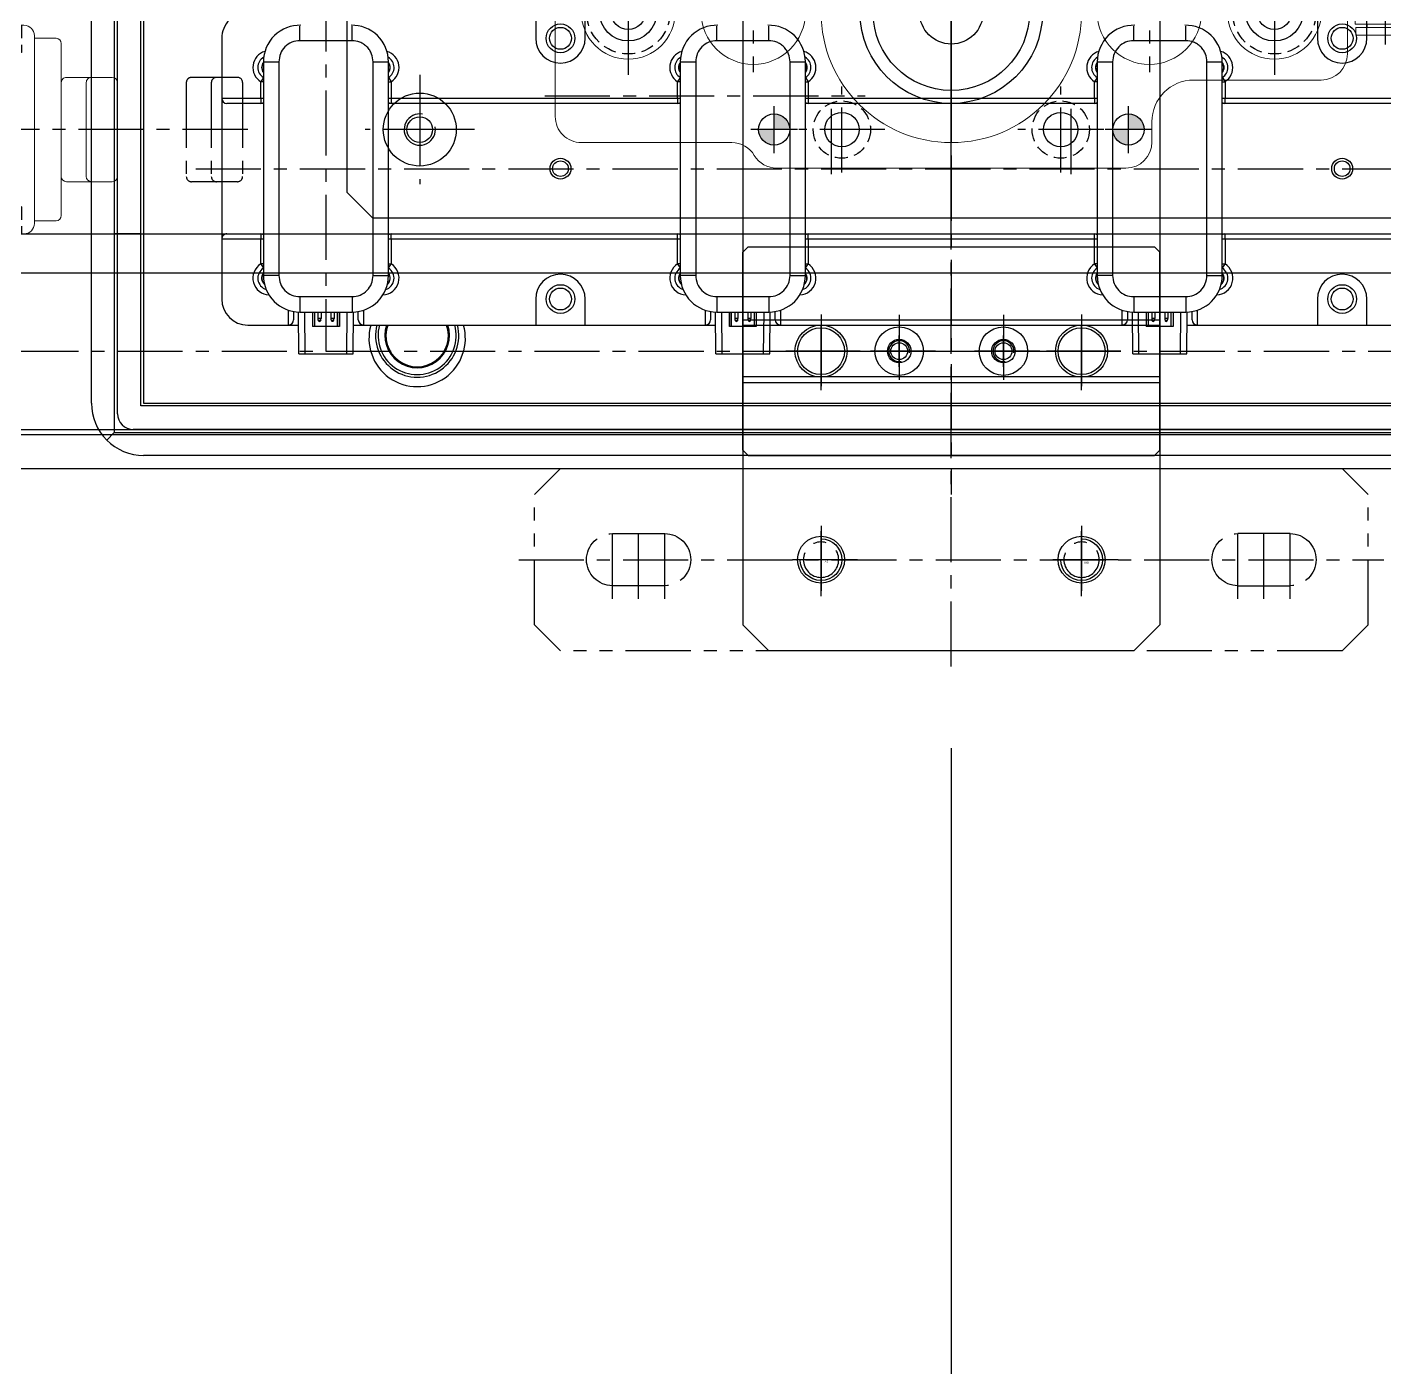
# Model space of a CAD drawing. Header units: inches. Extents: x 0 to 23821, y 0 to 11279.
# Drawn here: x 6859.8 to 7120.3, y 4157.8 to 4415 of the extents above; entities that cross this region are included whole.
import ezdxf
from ezdxf.enums import TextEntityAlignment as Align

# ---------------------------------------------------------------- set-up
doc = ezdxf.new("R2010")
doc.units = ezdxf.units.IN
doc.header["$LTSCALE"] = 10
doc.header["$MEASUREMENT"] = 0
for name, pattern in [('CENTER', [2, 1.25, -0.25, 0.25, -0.25]), ('HIDDEN', [0.375, 0.25, -0.125]), ('PHANTOM', [2.5, 1.25, -0.25, 0.25, -0.25, 0.25, -0.25])]:
    doc.linetypes.add(name, pattern=pattern)
doc.layers.get('Defpoints').update_dxf_attribs({"color": 8})
for name, color, linetype in [('11', 1, 'CENTER'), ('22', 2, 'HIDDEN'), ('44', 4, 'Continuous'), ('66', 6, 'PHANTOM'), ('B', 123, 'Continuous'), ('BOM-T', 4, 'Continuous'), ('G', 231, 'Continuous'), ('P', 142, 'Continuous'), ('T', 3, 'Continuous'), ('Y', 60, 'Continuous')]:
    doc.layers.add(name, color=color, linetype=linetype)
doc.layers.add('88', color=35, linetype='Continuous', lineweight=5)
doc.styles.add('H', font='romans.shx', dxfattribs={"bigfont": 'whgtxt.shx'})
doc.styles.add('SCI', font='')
doc.styles.get("Standard").update_dxf_attribs({"font": 'arial.ttf'})
doc.styles.get('SCI').set_extended_font_data('Gulim')
doc.dimstyles.new('SCH', dxfattribs={"dimtxt": 2.5, "dimasz": 2, "dimexe": 1.25, "dimexo": 0.625, "dimtad": 1, "dimdec": 8, "dimtxsty": 'SCI', "dimcen": 2.5, "dimclrd": 4, "dimclre": 4, "dimclrt": 7, "dimadec": 8, "dimazin": 2, "dimtfac": 1, "dimtdec": 8, "dimtmove": 0, "dimatfit": 3, "dimfxl": 1, "dimarcsym": 0})

# ---------------------------------------------------------------- blocks, each defined once
blk = doc.blocks.new('A$C36ac1f08')
for p, q in [((-6520, -142), (-280, -142)), ((-6520, -187), (-280, -187))]:
    blk.add_line(p, q)
at = {"layer": '11'}
blk.add_line((-6520, -164.5), (-280, -164.5), dxfattribs=at)
at = {"layer": 'B'}
for p, q in [((-6520, -149.5), (-280, -149.5)), ((-6520, -179.5), (-280, -179.5))]:
    blk.add_line(p, q, dxfattribs=at)
at = {"layer": 'G'}
blk.add_line((-6520, -180.5), (-280, -180.5), dxfattribs=at)
blk = doc.blocks.new('A$Ce158b9f5')
for p, q in [((15, 177.5), (325, 177.5)), ((332.07, 174.57), (330.63, 173.13)), ((330.63, 173.13), (9.37, 173.13)), ((330.63, 135), (330.63, 173.13)), ((14.5, 168), (325.5, 168)), ((325, 167.5), (15, 167.5)), ((325, 57.69), (325, 167.5)), ((325.5, 168), (325.5, 135)), ((335, 167.5), (335, 135)), ((124.81, 158), (124.74, 150)), ((135.19, 158), (124.81, 158)), ((126.01, 158), (125.94, 150)), ((133.99, 158), (134.06, 150)), ((135.19, 158), (135.26, 150)), ((204.81, 158), (204.74, 150)), ((215.19, 158), (204.81, 158)), ((206.01, 158), (205.94, 150)), ((213.99, 158), (214.06, 150)), ((215.19, 158), (215.26, 150)), ((284.81, 158), (284.74, 150)), ((295.19, 158), (284.81, 158)), ((286.01, 158), (285.94, 150)), ((293.99, 158), (294.06, 150)), ((295.19, 158), (295.26, 150)), ((90.25, 152.5), (57.2, 152.5)), ((90.25, 152.5), (90.25, 147.5)), ((99.75, 152.5), (90.25, 152.5)), ((99.75, 147.5), (99.75, 152.5)), ((122.8, 152.5), (99.75, 152.5)), ((124.77, 152.5), (122.8, 152.5)), ((122.8, 149.65), (122.8, 152.5)), ((123.8, 151.5), (123.8, 149.9)), ((127.42, 150), (127.42, 152.8)), ((127.42, 152.8), (132.58, 152.8)), ((127.45, 150), (127.45, 152.8)), ((127.85, 150), (127.85, 152.8)), ((128.45, 150), (128.45, 151.21)), ((128.45, 151.21), (129.05, 151.21)), ((128.56, 151.7), (128.51, 151.55)), ((128.99, 151.55), (128.51, 151.55)), ((128.94, 151.7), (128.56, 151.7)), ((128.71, 151.8), (128.79, 151.8)), ((128.99, 151.55), (128.94, 151.7)), ((129.05, 150), (129.05, 151.21)), ((130.95, 151.21), (131.55, 151.21)), ((130.95, 150), (130.95, 151.21)), ((131.01, 151.55), (131.06, 151.7)), ((131.49, 151.55), (131.01, 151.55)), ((131.44, 151.7), (131.06, 151.7)), ((131.21, 151.8), (131.29, 151.8)), ((131.44, 151.7), (131.49, 151.55)), ((131.55, 150), (131.55, 151.21)), ((132.15, 152.8), (132.15, 150)), ((132.55, 152.8), (132.55, 150)), ((132.58, 150), (132.58, 152.8)), ((137.2, 152.5), (135.23, 152.5)), ((136.2, 149.9), (136.2, 151.5)), ((202.8, 152.5), (137.2, 152.5)), ((137.2, 152.5), (137.2, 149.65)), ((204.77, 152.5), (202.8, 152.5)), ((202.8, 149.65), (202.8, 152.5)), ((203.8, 151.5), (203.8, 149.9)), ((207.42, 150), (207.42, 152.8)), ((207.42, 152.8), (212.58, 152.8)), ((207.45, 150), (207.45, 152.8)), ((207.85, 150), (207.85, 152.8)), ((208.45, 150), (208.45, 151.21)), ((208.45, 151.21), (209.05, 151.21)), ((208.56, 151.7), (208.51, 151.55)), ((208.99, 151.55), (208.51, 151.55)), ((208.94, 151.7), (208.56, 151.7)), ((208.71, 151.8), (208.79, 151.8)), ((208.99, 151.55), (208.94, 151.7)), ((209.05, 150), (209.05, 151.21)), ((210.95, 151.21), (211.55, 151.21)), ((210.95, 150), (210.95, 151.21)), ((211.01, 151.55), (211.06, 151.7)), ((211.49, 151.55), (211.01, 151.55)), ((211.44, 151.7), (211.06, 151.7)), ((211.21, 151.8), (211.29, 151.8)), ((211.44, 151.7), (211.49, 151.55)), ((211.55, 150), (211.55, 151.21)), ((212.15, 152.8), (212.15, 150)), ((212.55, 152.8), (212.55, 150)), ((212.58, 150), (212.58, 152.8)), ((217.2, 152.5), (215.23, 152.5)), ((216.2, 149.9), (216.2, 151.5)), ((240.25, 152.5), (217.2, 152.5)), ((217.2, 152.5), (217.2, 149.65)), ((240.25, 152.5), (240.25, 147.5)), ((249.75, 152.5), (240.25, 152.5)), ((249.75, 147.5), (249.75, 152.5)), ((282.8, 152.5), (249.75, 152.5)), ((284.77, 152.5), (282.8, 152.5)), ((282.8, 149.65), (282.8, 152.5)), ((283.8, 151.5), (283.8, 149.9)), ((287.42, 150), (287.42, 152.8)), ((287.42, 152.8), (292.58, 152.8)), ((287.45, 150), (287.45, 152.8)), ((287.85, 150), (287.85, 152.8)), ((288.45, 150), (288.45, 151.21)), ((288.45, 151.21), (289.05, 151.21)), ((288.56, 151.7), (288.51, 151.55)), ((288.99, 151.55), (288.51, 151.55)), ((288.94, 151.7), (288.56, 151.7)), ((288.71, 151.8), (288.79, 151.8)), ((288.99, 151.55), (288.94, 151.7)), ((289.05, 150), (289.05, 151.21)), ((290.95, 151.21), (291.55, 151.21)), ((290.95, 150), (290.95, 151.21)), ((291.01, 151.55), (291.06, 151.7)), ((291.49, 151.55), (291.01, 151.55)), ((291.44, 151.7), (291.06, 151.7)), ((291.21, 151.8), (291.29, 151.8)), ((291.44, 151.7), (291.49, 151.55)), ((291.55, 150), (291.55, 151.21)), ((292.15, 152.8), (292.15, 150)), ((292.55, 152.8), (292.55, 150)), ((292.58, 150), (292.58, 152.8)), ((297.2, 152.5), (295.23, 152.5)), ((296.2, 149.9), (296.2, 151.5)), ((305, 152.5), (297.2, 152.5)), ((297.2, 152.5), (297.2, 149.65)), ((135, 150), (125, 150)), ((125, 147.05), (125, 150)), ((135, 147.05), (135, 150)), ((215, 150), (205, 150)), ((205, 147.05), (205, 150)), ((215, 147.05), (215, 150)), ((295, 150), (285, 150)), ((285, 147.05), (285, 150)), ((295, 147.05), (295, 150)), ((135, 147.05), (125, 147.05)), ((215, 147.05), (205, 147.05)), ((295, 147.05), (285, 147.05)), ((310, 136), (310, 147.5)), ((117.99, 141.58), (117.48, 140.78)), ((117.48, 136), (117.48, 140.78)), ((118, 140.78), (117.48, 140.78)), ((118, 143), (118, 102)), ((120.95, 143), (118, 143)), ((120.95, 143), (120.95, 102)), ((139.05, 102), (139.05, 143)), ((139.05, 143), (142, 143)), ((142, 102), (142, 143)), ((142, 140.78), (142.52, 140.78)), ((142.52, 140.78), (142.01, 141.58)), ((142.52, 140.78), (142.52, 136)), ((197.99, 141.58), (197.48, 140.78)), ((197.48, 136), (197.48, 140.78)), ((198, 140.78), (197.48, 140.78)), ((198, 143), (198, 102)), ((200.95, 143), (198, 143)), ((200.95, 143), (200.95, 102)), ((219.05, 102), (219.05, 143)), ((219.05, 143), (222, 143)), ((222, 102), (222, 143)), ((222, 140.78), (222.52, 140.78)), ((222.52, 140.78), (222.01, 141.58)), ((222.52, 140.78), (222.52, 136)), ((277.99, 141.58), (277.48, 140.78)), ((277.48, 136), (277.48, 140.78)), ((278, 140.78), (277.48, 140.78)), ((278, 143), (278, 102)), ((280.95, 143), (278, 143)), ((280.95, 143), (280.95, 102)), ((299.05, 102), (299.05, 143)), ((299.05, 143), (302, 143)), ((302, 102), (302, 143)), ((302, 140.78), (302.52, 140.78)), ((302.52, 140.78), (302.01, 141.58)), ((302.52, 140.78), (302.52, 136)), ((62.52, 136), (117.48, 136)), ((117.48, 136), (117.48, 135)), ((117.48, 136), (118, 136)), ((142, 136), (142.52, 136)), ((142.52, 136), (197.48, 136)), ((142.52, 136), (142.52, 135)), ((197.48, 136), (197.48, 135)), ((197.48, 136), (198, 136)), ((222, 136), (222.52, 136)), ((222.52, 136), (277.48, 136)), ((222.52, 136), (222.52, 135)), ((277.48, 136), (277.48, 135)), ((277.48, 136), (278, 136)), ((302, 136), (302.52, 136)), ((302.52, 136), (310, 136)), ((302.52, 135), (302.52, 136)), ((310, 109), (310, 136)), ((117.48, 135), (62.52, 135)), ((118, 135), (117.48, 135)), ((142.52, 135), (142, 135)), ((197.48, 135), (142.52, 135)), ((198, 135), (197.48, 135)), ((222.52, 135), (222, 135)), ((277.48, 135), (222.52, 135)), ((278, 135), (277.48, 135)), ((302.52, 135), (302, 135)), ((309, 135), (302.52, 135)), ((325.5, 135), (330.63, 135)), ((325.5, 135), (325.5, 57.69)), ((335, 135), (330.63, 135)), ((330.63, 11.87), (330.63, 135)), ((335, 135), (335, 17.5)), ((62.52, 110), (117.48, 110)), ((117.48, 110), (117.48, 109)), ((117.48, 110), (118, 110)), ((142, 110), (142.52, 110)), ((142.52, 109), (142.52, 110)), ((142.52, 110), (197.48, 110)), ((197.48, 109), (197.48, 110)), ((197.48, 110), (198, 110)), ((222, 110), (222.52, 110)), ((222.52, 110), (277.48, 110)), ((222.52, 109), (222.52, 110)), ((277.48, 109), (277.48, 110)), ((277.48, 110), (278, 110)), ((302, 110), (302.52, 110)), ((302.52, 110), (309, 110)), ((302.52, 109), (302.52, 110)), ((117.48, 109), (62.52, 109)), ((117.48, 105.82), (117.48, 109)), ((118, 109), (117.48, 109)), ((142.52, 109), (142, 109)), ((142.52, 109), (142.52, 105.82)), ((197.48, 109), (142.52, 109)), ((197.48, 105.82), (197.48, 109)), ((198, 109), (197.48, 109)), ((222.52, 109), (222, 109)), ((277.48, 109), (222.52, 109)), ((222.52, 109), (222.52, 105.82)), ((277.48, 105.82), (277.48, 109)), ((278, 109), (277.48, 109)), ((302.52, 109), (302, 109)), ((310, 109), (302.52, 109)), ((302.52, 109), (302.52, 105.82)), ((310, 97.5), (310, 109)), ((117.99, 105.02), (117.48, 105.82)), ((118, 105.82), (117.48, 105.82)), ((142, 105.82), (142.52, 105.82)), ((142.01, 105.02), (142.52, 105.82)), ((197.99, 105.02), (197.48, 105.82)), ((198, 105.82), (197.48, 105.82)), ((222, 105.82), (222.52, 105.82)), ((222.01, 105.02), (222.52, 105.82)), ((277.99, 105.02), (277.48, 105.82)), ((278, 105.82), (277.48, 105.82)), ((302, 105.82), (302.52, 105.82)), ((302.01, 105.02), (302.52, 105.82)), ((120.95, 102), (118, 102)), ((142, 102), (139.05, 102)), ((200.95, 102), (198, 102)), ((222, 102), (219.05, 102)), ((280.95, 102), (278, 102)), ((302, 102), (299.05, 102)), ((90.25, 97.5), (90.25, 92.5)), ((99.75, 92.5), (99.75, 97.5)), ((125, 97.95), (135, 97.95)), ((125, 97.95), (125, 95.16)), ((135, 97.95), (135, 95.16)), ((205, 97.95), (215, 97.95)), ((205, 97.95), (205, 95.16)), ((215, 97.95), (215, 95.16)), ((240.25, 97.5), (240.25, 92.5)), ((249.75, 92.5), (249.75, 97.5)), ((285, 97.95), (295, 97.95)), ((285, 97.95), (285, 95.16)), ((295, 97.95), (295, 95.16))]:
    blk.add_line(p, q)
for centre, radius in [((95, 147.5), 2.75), ((95, 147.5), 2.1), ((245, 147.5), 2.75), ((245, 147.5), 2.1), ((95, 122.5), 2), ((95, 122.5), 1.5), ((245, 122.5), 2), ((245, 122.5), 1.5), ((95, 97.5), 2.75), ((95, 97.5), 2.1), ((245, 97.5), 2.75), ((245, 97.5), 2.1)]:
    blk.add_circle(centre, radius)
for centre, radius, start, end in [((325, 167.5), 10, 45, 90), ((325, 167.5), 10, 0, 45), ((272.5, 155.05), 9.25, 343.9977, 196.0023), ((272.5, 154.5), 8, 345.5225, 194.4775), ((272.5, 154.5), 7.5, 344.534, 195.466), ((272.5, 154.5), 6.2, 341.1809, 198.8191), ((272.5, 154.5), 6, 340.5288, 199.4712), ((122.8, 151.5), 1, 0, 90), ((129.45, 151.21), 1, 160, 180), ((128.71, 151.65), 0.15, 90, 160), ((128.79, 151.65), 0.15, 20, 90), ((128.05, 151.21), 1, 0, 20), ((131.95, 151.21), 1, 160, 180), ((131.21, 151.65), 0.15, 90, 160), ((131.29, 151.65), 0.15, 20, 90), ((130.55, 151.21), 1, 0, 20), ((137.2, 151.5), 1, 90, 180), ((202.8, 151.5), 1, 0, 90), ((209.45, 151.21), 1, 160, 180), ((208.71, 151.65), 0.15, 90, 160), ((208.79, 151.65), 0.15, 20, 90), ((208.05, 151.21), 1, 0, 20), ((211.95, 151.21), 1, 160, 180), ((211.21, 151.65), 0.15, 90, 160), ((211.29, 151.65), 0.15, 20, 90), ((210.55, 151.21), 1, 0, 20), ((217.2, 151.5), 1, 90, 180), ((282.8, 151.5), 1, 0, 90), ((289.45, 151.21), 1, 160, 180), ((288.71, 151.65), 0.15, 90, 160), ((288.79, 151.65), 0.15, 20, 90), ((288.05, 151.21), 1, 0, 20), ((291.95, 151.21), 1, 160, 180), ((291.21, 151.65), 0.15, 90, 160), ((291.29, 151.65), 0.15, 20, 90), ((290.55, 151.21), 1, 0, 20), ((297.2, 151.5), 1, 90, 180), ((305, 147.5), 5, 0, 90), ((125, 143), 7, 90, 180), ((135, 143), 7, 0, 90), ((205, 143), 7, 90, 180), ((215, 143), 7, 0, 90), ((285, 143), 7, 90, 180), ((295, 143), 7, 0, 90), ((95, 147.5), 4.75, 180, 0), ((119.2, 143.5), 3.22, 92.3296, 237.7055), ((140.8, 143.5), 3.22, 302.2945, 87.6704), ((199.2, 143.5), 3.22, 92.3296, 237.7055), ((220.8, 143.5), 3.22, 302.2945, 87.6704), ((245, 147.5), 4.75, 180, 0), ((279.2, 143.5), 3.22, 92.3296, 237.7055), ((300.8, 143.5), 3.22, 302.2945, 87.6704), ((119.2, 143.5), 2.27, 107.1614, 237.7055), ((119.2, 143.5), 1.55, 129.767, 219.3275), ((119.2, 143.5), 1.5, 132.4943, 216.8699), ((140.8, 143.5), 2.27, 302.2945, 72.8386), ((140.8, 143.5), 1.55, 320.6725, 50.233), ((140.8, 143.5), 1.5, 323.1301, 47.5057), ((199.2, 143.5), 2.27, 107.1614, 237.7055), ((199.2, 143.5), 1.55, 129.767, 219.3275), ((199.2, 143.5), 1.5, 132.4943, 216.8699), ((220.8, 143.5), 2.27, 302.2945, 72.8386), ((220.8, 143.5), 1.55, 320.6725, 50.233), ((220.8, 143.5), 1.5, 323.1301, 47.5057), ((279.2, 143.5), 2.27, 107.1614, 237.7055), ((279.2, 143.5), 1.55, 129.767, 219.3275), ((279.2, 143.5), 1.5, 132.4943, 216.8699), ((300.8, 143.5), 2.27, 302.2945, 72.8386), ((300.8, 143.5), 1.55, 320.6725, 50.233), ((300.8, 143.5), 1.5, 323.1301, 47.5057), ((309, 136), 1, 270, 0), ((117.48, 135.91), 0.914, 270.1215, 304.8657), ((142.52, 135.91), 0.914, 235.1343, 269.8785), ((197.48, 135.91), 0.914, 270.1215, 304.8657), ((222.52, 135.91), 0.914, 235.1343, 269.8785), ((277.48, 135.91), 0.914, 270.1215, 304.8657), ((302.52, 135.91), 0.914, 235.1343, 269.8785), ((117.48, 109.09), 0.914, 55.1343, 89.8785), ((142.52, 109.09), 0.914, 90.1215, 124.8657), ((197.48, 109.09), 0.914, 55.1343, 89.8785), ((222.52, 109.09), 0.914, 90.1215, 124.8657), ((277.48, 109.09), 0.914, 55.1343, 89.8785), ((302.52, 109.09), 0.914, 90.1215, 124.8657), ((309, 109), 1, 0, 90), ((119.2, 103.1), 3.22, 122.2945, 253.5613), ((119.2, 103.1), 2.27, 122.2945, 239.6863), ((140.8, 103.1), 3.22, 286.4387, 57.7055), ((140.8, 103.1), 2.27, 300.3137, 57.7055), ((199.2, 103.1), 3.22, 122.2945, 253.5613), ((199.2, 103.1), 2.27, 122.2945, 239.6863), ((220.8, 103.1), 3.22, 286.4387, 57.7055), ((220.8, 103.1), 2.27, 300.3137, 57.7055), ((279.2, 103.1), 3.22, 122.2945, 253.5613), ((279.2, 103.1), 2.27, 122.2945, 239.6863), ((300.8, 103.1), 3.22, 286.4387, 57.7055), ((300.8, 103.1), 2.27, 300.3137, 57.7055), ((95, 97.5), 4.75, 0, 180), ((119.2, 103.1), 1.55, 140.6725, 219.3275), ((119.2, 103.1), 1.5, 143.1301, 216.8699), ((125, 102), 7, 180, 271.5443), ((135, 102), 7, 268.4557, 0), ((140.8, 103.1), 1.55, 320.6725, 39.3275), ((140.8, 103.1), 1.5, 323.1301, 36.8699), ((199.2, 103.1), 1.55, 140.6725, 219.3275), ((199.2, 103.1), 1.5, 143.1301, 216.8699), ((205, 102), 7, 180, 271.5443), ((215, 102), 7, 268.4557, 0), ((220.8, 103.1), 1.55, 320.6725, 39.3275), ((220.8, 103.1), 1.5, 323.1301, 36.8699), ((245, 97.5), 4.75, 0, 180), ((279.2, 103.1), 1.55, 140.6725, 219.3275), ((279.2, 103.1), 1.5, 143.1301, 216.8699), ((285, 102), 7, 180, 271.5443), ((295, 102), 7, 268.4557, 0), ((300.8, 103.1), 1.55, 320.6725, 39.3275), ((300.8, 103.1), 1.5, 323.1301, 36.8699), ((305, 97.5), 5, 270, 0)]:
    blk.add_arc(centre, radius, start, end)
for points in [[(125, 147.05), (124.47, 146.99), (123.41, 146.87), (122.07, 145.93), (121.13, 144.59), (121.01, 143.53), (120.95, 143)], [(139.05, 143), (138.99, 143.53), (138.87, 144.59), (137.93, 145.93), (136.59, 146.87), (135.53, 146.99), (135, 147.05)], [(205, 147.05), (204.47, 146.99), (203.41, 146.87), (202.07, 145.93), (201.13, 144.59), (201.01, 143.53), (200.95, 143)], [(219.05, 143), (218.99, 143.53), (218.87, 144.59), (217.93, 145.93), (216.59, 146.87), (215.53, 146.99), (215, 147.05)], [(285, 147.05), (284.47, 146.99), (283.41, 146.87), (282.07, 145.93), (281.13, 144.59), (281.01, 143.53), (280.95, 143)], [(299.05, 143), (298.99, 143.53), (298.87, 144.59), (297.93, 145.93), (296.59, 146.87), (295.53, 146.99), (295, 147.05)], [(135, 97.95), (135.53, 98.01), (136.59, 98.13), (137.93, 99.07), (138.87, 100.41), (138.99, 101.47), (139.05, 102)], [(215, 97.95), (215.53, 98.01), (216.59, 98.13), (217.93, 99.07), (218.87, 100.41), (218.99, 101.47), (219.05, 102)], [(295, 97.95), (295.53, 98.01), (296.59, 98.13), (297.93, 99.07), (298.87, 100.41), (298.99, 101.47), (299.05, 102)]]:
    blk.add_open_spline(points, degree=3)
for points in [[(120.95, 102), (121, 101.49), (121.09, 100.71), (121.59, 99.76), (122.12, 99.12), (122.76, 98.59), (123.71, 98.09), (124.49, 98), (125, 97.95)], [(200.95, 102), (201, 101.49), (201.09, 100.71), (201.59, 99.76), (202.12, 99.12), (202.76, 98.59), (203.71, 98.09), (204.49, 98), (205, 97.95)], [(280.95, 102), (281, 101.49), (281.09, 100.71), (281.59, 99.76), (282.12, 99.12), (282.76, 98.59), (283.71, 98.09), (284.49, 98), (285, 97.95)]]:
    blk.add_open_spline(points, degree=3, knots=[0, 0, 0, 0, 0.239457, 0.368361, 0.5, 0.631639, 0.760543, 1, 1, 1, 1])
at = {"layer": '11'}
for p, q in [((170, 0), (170, 185)), ((130, 27.5), (130, 157.5)), ((210, 27.5), (210, 157.5)), ((290, 27.5), (290, 157.5)), ((315, 122.5), (25, 122.5))]:
    blk.add_line(p, q, dxfattribs=at)
at = {"layer": 'Y'}
for p, q in [((13, 172.5), (327, 172.5)), ((330, 169.5), (330, 15.5))]:
    blk.add_line(p, q, dxfattribs=at)
blk.add_arc((327, 169.5), 3, 0, 90, dxfattribs=at)
blk = doc.blocks.new('SMTAPM6', base_point=(1696.01, 1983.9))
at = {"color": 7, "linetype": 'Continuous'}
blk.add_circle((1696.01, 1983.9), 2.46, dxfattribs=at)
at = {"layer": '11'}
for p, q in [((1696.01, 1979.4), (1696.01, 1988.4)), ((1691.51, 1983.9), (1700.51, 1983.9))]:
    blk.add_line(p, q, dxfattribs=at)
at = {"layer": 'T', "linetype": 'Continuous'}
blk.add_arc((1696.01, 1983.9), 3, 260.0082, 189.9928, dxfattribs=at)
blk = doc.blocks.new('MDCBM5H', base_point=(3956.9, -5620.49, 0))
at = {"color": 7, "linetype": 'Continuous'}
blk.add_circle((3956.9, -5620.49, 0), 2.75, dxfattribs=at)
at = {"layer": '11'}
for p, q in [((3956.9, -5627.62, 0), (3956.9, -5613.37, 0)), ((3949.78, -5620.49, 0), (3964.03, -5620.49, 0))]:
    blk.add_line(p, q, dxfattribs=at)
at = {"layer": '22', "ltscale": 7.6}
blk.add_circle((3956.9, -5620.49, 0), 4.75, dxfattribs=at)
blk = doc.blocks.new('MDCBM6', base_point=(40751.01, 10879.93))
at = {"color": 7, "linetype": 'Continuous'}
for radius in [5.5, 3.3]:
    blk.add_circle((40751.01, 10879.93), radius, dxfattribs=at)
at = {"layer": '11'}
for p, q in [((40751.01, 10871.68), (40751.01, 10888.18)), ((40742.76, 10879.93), (40759.26, 10879.93))]:
    blk.add_line(p, q, dxfattribs=at)
blk = doc.blocks.new('A$C65A22A5B')
for p, q in [((-155, 34.5), (-150, 39.5)), ((-150, 39.5), (111, 39.5)), ((116, 34.5), (111, 39.5)), ((-155, 10.5), (-155, 34.5)), ((116, -0.5), (116, 34.5)), ((-155, 10.5), (-150, 5.5)), ((-150, 5.5), (-121, 5.5)), ((-116, -34.5), (-116, 0.5)), ((121, -5.5), (150, -5.5)), ((155, -10.5), (150, -5.5)), ((155, -34.5), (155, -10.5)), ((-116, -34.5), (-111, -39.5)), ((155, -34.5), (150, -39.5)), ((-111, -39.5), (150, -39.5))]:
    blk.add_line(p, q)
for centre, radius in [((-102, 22.5), 7), ((102, 22.5), 7), ((-142, 22.5), 4.5), ((0, 0), 15), ((0, 0), 6.1), ((-102, -22.5), 7), ((102, -22.5), 7), ((142, -22.5), 4.5)]:
    blk.add_circle(centre, radius)
for centre, start, end in [((-121, 0.5), 0, 90), ((121, -0.5), 180, 270)]:
    blk.add_arc(centre, 5, start, end)
at = {"layer": '11'}
for p, q in [((-102, 12), (-102, 33)), ((102, 12), (102, 33)), ((-142, 15.75), (-142, 29.25)), ((-148.75, 22.5), (-135.25, 22.5)), ((-112.5, 22.5), (-91.5, 22.5)), ((0, -22.5), (0, 22.5)), ((91.5, 22.5), (112.5, 22.5)), ((-62, -12), (-62, 12)), ((62, -12), (62, 12)), ((-74, 0), (-50, 0)), ((-22.5, 0), (22.5, 0)), ((50, 0), (74, 0)), ((102, -33), (102, -12)), ((142, -29.25), (142, -15.75)), ((91.5, -22.5), (112.5, -22.5)), ((135.25, -22.5), (148.75, -22.5))]:
    blk.add_line(p, q, dxfattribs=at)
at = {"layer": '11', "ltscale": 3.15}
for p, q in [((-102, -33), (-102, -12)), ((-112.5, -22.5), (-91.5, -22.5))]:
    blk.add_line(p, q, dxfattribs=at)
at = {"layer": '22'}
for centre in [(-62, 0), (62, 0)]:
    blk.add_circle(centre, 8, dxfattribs=at)
for name, p in [('MDCBM5H', (-142, 22.5)), ('SMTAPM6', (-102, 22.5)), ('SMTAPM6', (102, 22.5)), ('MDCBM6', (-62, 0)), ('MDCBM6', (62, 0)), ('MDCBM5H', (142, -22.5)), ('SMTAPM6', (-102, -22.5)), ('SMTAPM6', (102, -22.5))]:
    blk.add_blockref(name, p)
blk = doc.blocks.new('A$C1D3868C3')
for p, q in [((-33.5, 29.89), (33.5, 29.89)), ((-38.5, 20.99), (-38.5, 24.89)), ((42.1, 24.99), (71, 24.99)), ((76, 19.99), (76, -8.01)), ((-71, 12.99), (-46.5, 12.99)), ((-76, 7.99), (-76, -20.01)), ((46.5, -13.01), (71, -13.01)), ((38.5, -21.01), (38.5, -24.91)), ((-71, -25.01), (-42.1, -25.01)), ((33.5, -29.91), (-33.5, -29.91))]:
    blk.add_line(p, q)
for centre, radius in [((0, -0.01), 25), ((-62, -0.01), 9), ((-38, -0.01), 10), ((38, -0.01), 10), ((62, -0.01), 9)]:
    blk.add_circle(centre, radius)
for centre, radius, start, end in [((-33.5, 24.89), 5, 90, 180), ((33.5, 24.89), 5, 30.6638, 90), ((42.1, 29.99), 5, 210.6638, 270), ((71, 19.99), 5, 0, 90), ((-46.5, 20.99), 8, 270, 0), ((-71, 7.99), 5, 90, 180), ((71, -8.01), 5, 270, 0), ((46.5, -21.01), 8, 90, 180), ((-71, -20.01), 5, 180, 270), ((-42.1, -30.01), 5, 30.6638, 90), ((33.5, -24.91), 5, 270, 0), ((-33.5, -24.91), 5, 210.6638, 270)]:
    blk.add_arc(centre, radius, start, end)
at = {"layer": '11'}
for p, q in [((0, -37.51), (0, 37.49)), ((-23, 31.05), (-23, 16.07)), ((23, 31.05), (23, 16.07)), ((78, 15.99), (16.52, 15.99)), ((-62, 10.49), (-62, -10.51)), ((-38, 11.49), (-38, -11.51)), ((38, 11.49), (38, -11.51)), ((62, 10.49), (62, -10.51)), ((78, -0.01), (-78, -0.01)), ((-37.5, -0.01), (37.5, -0.01)), ((-78, -16.01), (-16.52, -16.01)), ((-23, -31.06), (-23, -16.08)), ((23, -31.06), (23, -16.08))]:
    blk.add_line(p, q, dxfattribs=at)
blk = doc.blocks.new('AS2211F-01-06KN_AS2201F-01-06S_F')
for p, q in [((-4, 32.1), (4, 32.1)), ((-4, 32.1), (-4, 27.6)), ((4, 27.6), (4, 32.1)), ((4, 27.6), (-4, 27.6)), ((-1.25, 27.6), (-1.25, 23)), ((1.25, 23), (1.25, 27.6)), ((5.5, 23), (-5.5, 23)), ((-5.5, 20), (-5.5, 23)), ((5.5, 23), (5.5, 20)), ((6, 18.995), (-6, 18.995)), ((-6, 18.995), (-6, 15.995)), ((-5, 20), (-5.5, 20)), ((-5, 18.995), (-5, 20)), ((5, 19.5), (-5, 19.5)), ((5, 20), (5, 18.995)), ((5.5, 20), (5, 20)), ((6, 15.995), (6, 18.995)), ((-20.4, 4.6001), (-20.4, 16)), ((-20.4, 16), (-18.9, 16)), ((-18.9, 16), (-18.9, 4.6001)), ((-18.3, 16.1), (-18.3, 4.5)), ((-8.8, 16.1), (-18.3, 16.1)), ((-8.8, 16.1), (-8.8, 4.5001)), ((-7.876, 14.5001), (-8.8, 16.1)), ((7.1, 15.995), (-7.1, 15.995)), ((-7.1, 15.995), (-7.1, 14.5)), ((7.1, 2.9998), (7.1, 15.995)), ((-18.9, 13.7981), (-18.3, 13.7981)), ((-7.876, 14.5001), (-7.876, 6.1001)), ((-7.1, 14.5), (-7.876, 14.5)), ((-18.9, 6.802), (-18.3, 6.802)), ((-7.876, 6.1001), (-8.8, 4.5001)), ((-7.876, 6.1001), (-6.75, 6.1001)), ((-6.75, 6.1001), (-6.75, 2.9998)), ((-20.4, 4.6001), (-18.9, 4.6001)), ((-8.8, 4.5), (-18.3, 4.5)), ((7.1, 2.9998), (-6.75, 2.9998)), ((-4.864, -4.0002), (-5.082, 2.9998)), ((5.083, 2.9997), (4.864, -4.0003)), ((4.864, -4.0002), (-4.864, -4.0002))]:
    blk.add_line(p, q)
blk.add_arc((-11.882, 10.0926), 6.5036, 322.129, 42.6633)
blk.add_point((0, 0))
at = {"layer": '11'}
for p, q in [((0, 34.634), (0, -5.4941)), ((-22.193, 10.3), (9.168, 10.3))]:
    blk.add_line(p, q, dxfattribs=at)
at = {"layer": 'T'}
for p, q in [((-4.283, -4.0002), (-4.501, 2.9998)), ((4.502, 2.9997), (4.283, -4.0003))]:
    blk.add_line(p, q, dxfattribs=at)
blk = doc.blocks.new('A$C6C85299C')
at = {"xscale": -1, "rotation": 270}
blk.add_blockref('AS2211F-01-06KN_AS2201F-01-06S_F', (-3, 0), dxfattribs=at)
blk.add_blockref('AS2211F-01-06KN_AS2201F-01-06S_F', (-3, 0), dxfattribs=at)
at = {"color": 4, "style": 'H'}
blk.add_text('AS2201F-01-06KN', height=0.5, rotation=90, dxfattribs=at).set_placement((2.67, -13.54), align=Align.CENTER)
blk = doc.blocks.new('MDCSM4', base_point=(159210.18, -20101.08))
at = {"color": 7, "linetype": 'Continuous'}
for radius in [4.65, 2.25]:
    blk.add_circle((159210.18, -20101.08), radius, dxfattribs=at)
at = {"layer": '11'}
for p, q in [((159210.18, -20108.05), (159210.18, -20094.1)), ((159203.21, -20101.08), (159217.16, -20101.08))]:
    blk.add_line(p, q, dxfattribs=at)
blk = doc.blocks.new('A$C02CF22F7')
for p, q in [((-40, -6), (-40, 6)), ((40, 6), (-40, 6)), ((40, -6), (40, 6)), ((40, -6), (-40, -6))]:
    blk.add_line(p, q)
for centre in [(-25, 0), (25, 0)]:
    blk.add_circle(centre, 5)
at = {"layer": '11'}
for p, q in [((-25, -7), (-25, 7)), ((25, -7), (25, 7)), ((32, 0), (-32, 0)), ((-32, 0), (-18, 0)), ((-14, 0), (-6, 0)), ((14, 0), (6, 0))]:
    blk.add_line(p, q, dxfattribs=at)
for p in [(-10, 0), (10, 0)]:
    blk.add_blockref('MDCSM4', p)
blk = doc.blocks.new('A$C5A220EFD')
for p, q in [((0, 19), (1, 20)), ((0, 19), (0, -19)), ((79, 20), (1, 20)), ((79, 20), (80, 19)), ((80, 19), (80, -19)), ((0, 4.9), (80, 4.9)), ((0, -4.9), (80, -4.9)), ((1, -20), (0, -19)), ((79, -20), (1, -20)), ((80, -19), (79, -20))]:
    blk.add_line(p, q)
for centre in [(15, 0), (65, 0)]:
    blk.add_circle(centre, 4.5)
at = {"layer": '11', "ltscale": 2.025}
for p, q in [((15, -6.75), (15, 6.75)), ((65, -6.75), (65, 6.75)), ((8.25, 0), (21.75, 0)), ((58.25, 0), (71.75, 0))]:
    blk.add_line(p, q, dxfattribs=at)
at = {"layer": '22'}
for p, q in [((80, 6), (0, 6)), ((80, -6), (0, -6))]:
    blk.add_line(p, q, dxfattribs=at)
blk = doc.blocks.new('A$Caa386a76')
for p, q in [((-40.5, 0), (15.5, 0)), ((-46.65, -2.5), (-42.5, -2.5)), ((-42.5, -38), (-42.5, -2)), ((17.5, -38), (17.5, -2)), ((-47.65, -36.5), (-47.65, -3.5)), ((17.5, -4.5), (17.5, -11.5)), ((17.5, -4.5), (18.05, -4.5)), ((18.05, -4), (18.05, -12)), ((18.05, -4), (19.05, -4)), ((19.05, -3.5), (19.13, -3.2)), ((19.05, -3.5), (19.05, -12.5)), ((19.07, -3.68), (19.05, -4.1)), ((19.05, -4.1), (19.07, -4.52)), ((19.13, -3.27), (19.07, -3.68)), ((19.07, -4.52), (19.13, -4.94)), ((19.13, -3.2), (25.27, -3.2)), ((19.13, -3.2), (19.13, -3.27)), ((25.27, -3.27), (19.13, -3.27)), ((25.27, -4.94), (19.13, -4.94)), ((19.13, -4.94), (19.13, -6.33)), ((25.27, -3.27), (25.27, -3.2)), ((25.27, -3.2), (25.35, -3.5)), ((25.3, -3.45), (25.27, -3.27)), ((25.27, -4.94), (25.3, -4.76)), ((25.27, -6.33), (25.27, -4.94)), ((25.3, -4.76), (25.3, -3.45)), ((25.35, -3.5), (28.15, -3.5)), ((25.35, -3.5), (25.35, -12.5)), ((28.15, -3.5), (28.35, -3.7)), ((28.15, -3.5), (28.15, -12.5)), ((28.35, -3.6), (34.26, -3.6)), ((28.35, -3.6), (28.35, -11.66)), ((34.26, -3.6), (34.55, -4.1)), ((34.26, -3.6), (34.26, -11.93)), ((34.55, -4.1), (34.55, -11.9)), ((34.55, -5.05), (35.65, -5.05)), ((35.65, -3.3), (35.65, -12.7)), ((35.65, -3.3), (41, -3.3)), ((41, -3.3), (41, -12.7)), ((14.5, -5.99), (14.99, -5.5)), ((14.5, -5.99), (14.5, -10.01)), ((14.99, -5.5), (16.56, -5.5)), ((16.56, -5.5), (17.05, -5.99)), ((17.05, -5.8), (17.05, -10.2)), ((17.05, -5.8), (17.5, -5.8)), ((19.07, -7.16), (19.05, -8)), ((19.13, -6.33), (19.07, -7.16)), ((25.27, -6.33), (19.13, -6.33)), ((25.3, -6.69), (25.27, -6.33)), ((25.3, -9.31), (25.3, -6.69)), ((-57.45, -10), (-48.65, -10)), ((14.99, -10.5), (14.5, -10.01)), ((17.05, -10.01), (16.56, -10.5)), ((17.5, -10.2), (17.05, -10.2)), ((19.05, -8), (19.07, -8.84)), ((19.07, -8.84), (19.13, -9.67)), ((25.27, -9.67), (19.13, -9.67)), ((19.13, -9.67), (19.13, -11.06)), ((25.27, -9.67), (25.3, -9.31)), ((25.27, -11.06), (25.27, -9.67)), ((-58.45, -29), (-58.45, -11)), ((-52.45, -29), (-52.45, -11)), ((-47.65, -29), (-47.65, -11)), ((16.56, -10.5), (14.99, -10.5)), ((18.05, -11.5), (17.5, -11.5)), ((19.05, -12), (18.05, -12)), ((19.07, -11.48), (19.05, -11.9)), ((19.05, -11.9), (19.07, -12.31)), ((19.13, -12.8), (19.05, -12.5)), ((19.13, -11.06), (19.07, -11.48)), ((19.07, -12.31), (19.13, -12.73)), ((25.27, -11.06), (19.13, -11.06)), ((19.13, -12.73), (19.13, -12.8)), ((25.27, -12.73), (19.13, -12.73)), ((25.27, -12.8), (19.13, -12.8)), ((25.3, -11.24), (25.27, -11.06)), ((25.35, -12.5), (25.27, -12.8)), ((25.27, -12.73), (25.3, -12.55)), ((25.27, -12.8), (25.27, -12.73)), ((25.3, -12.55), (25.3, -11.24)), ((28.15, -12.5), (25.35, -12.5)), ((28.3, -12.6), (27.05, -12.6)), ((27.05, -14.78), (27.05, -12.6)), ((28.3, -12.35), (28.15, -12.5)), ((28.35, -11.54), (28.3, -11.64)), ((28.3, -11.64), (28.3, -12.6)), ((33.84, -11.8), (28.3, -11.8)), ((34.5, -12), (28.3, -12)), ((28.65, -11.45), (28.35, -11.66)), ((28.99, -11.23), (28.65, -11.45)), ((29.36, -11.02), (28.99, -11.23)), ((29.65, -10.87), (29.36, -11.02)), ((29.95, -10.74), (29.65, -10.87)), ((30.27, -10.63), (29.95, -10.74)), ((30.63, -10.56), (30.27, -10.63)), ((31, -10.53), (30.63, -10.56)), ((31.37, -10.56), (31, -10.53)), ((31.73, -10.63), (31.37, -10.56)), ((32.02, -10.73), (31.73, -10.63)), ((32.3, -10.84), (32.02, -10.73)), ((32.56, -10.97), (32.3, -10.84)), ((32.92, -11.17), (32.56, -10.97)), ((33.25, -11.38), (32.92, -11.17)), ((33.55, -11.59), (33.25, -11.38)), ((33.84, -11.8), (33.55, -11.59)), ((34.26, -11.93), (33.84, -11.8)), ((34.4, -11.87), (34.26, -11.93)), ((34.5, -11.84), (34.4, -11.87)), ((34.5, -12.6), (34.5, -11.84)), ((34.55, -11.9), (34.5, -11.99)), ((34.95, -12.6), (34.5, -12.6)), ((35.65, -10.95), (34.55, -10.95)), ((34.95, -12.6), (34.95, -14.78)), ((41, -12.7), (35.65, -12.7)), ((25.8, -15.5), (27.05, -14.78)), ((36.2, -15.5), (25.8, -15.5)), ((25.8, -24.2), (25.8, -15.5)), ((34.95, -14.78), (27.05, -14.78)), ((34.95, -14.78), (36.2, -15.5)), ((36.2, -15.5), (36.2, -24.2)), ((36.2, -24.2), (25.8, -24.2)), ((35.85, -25.1), (26.15, -25.1)), ((26.15, -26.6), (26.15, -25.1)), ((27.6, -25.1), (27.6, -24.2)), ((34.4, -24.2), (34.4, -25.1)), ((35.85, -25.1), (35.85, -26.6)), ((35.85, -26.6), (26.15, -26.6)), ((-57.45, -30), (-48.65, -30)), ((-46.65, -37.5), (-42.5, -37.5)), ((-40.5, -40), (15.5, -40))]:
    blk.add_line(p, q)
for centre, radius, start, end in [((-40.5, -2), 2, 90, 180), ((15.5, -2), 2, 0, 90), ((-46.65, -3.5), 1, 90, 180), ((-57.45, -11), 1, 90, 180), ((-53.45, -11), 1, 0, 90), ((-48.65, -11), 1, 0, 90), ((-57.45, -29), 1, 180, 270), ((-53.45, -29), 1, 270, 0), ((-48.65, -29), 1, 270, 0), ((-46.65, -36.5), 1, 180, 270), ((-40.5, -38), 2, 180, 270), ((15.5, -38), 2, 270, 0)]:
    blk.add_arc(centre, radius, start, end)
at = {"layer": '11'}
for p, q in [((-35, -41), (-35, 1)), ((0, -41), (0, 1)), ((31, -27.53), (31, -7.07)), ((42.33, -8), (13.17, -8)), ((-83.45, -20), (18.5, -20))]:
    blk.add_line(p, q, dxfattribs=at)
at = {"layer": '22'}
for p, q in [((-40, -5.2), (-40, 0)), ((-30, -5.2), (-30, 0)), ((-5, -5.2), (-5, 0)), ((5, -5.2), (5, 0)), ((-40, -5.2), (-30, -5.2)), ((-39, -34.8), (-39, -5.2)), ((-31, -34.8), (-31, -5.2)), ((-5, -5.2), (5, -5.2)), ((-4, -34.8), (-4, -5.2)), ((4, -34.8), (4, -5.2)), ((34, -13.3), (28, -13.3)), ((28, -26.6), (28, -13.3)), ((34, -13.3), (34, -26.6)), ((-40, -34.8), (-30, -34.8)), ((-40, -40), (-40, -34.8)), ((-30, -40), (-30, -34.8)), ((-5, -34.8), (5, -34.8)), ((-5, -40), (-5, -34.8)), ((5, -40), (5, -34.8))]:
    blk.add_line(p, q, dxfattribs=at)
at = {"layer": '66'}
for p, q in [((-81.45, -10), (-72.65, -10)), ((-82.45, -29), (-82.45, -11)), ((-76.45, -29), (-76.45, -11)), ((-71.65, -29), (-71.65, -11)), ((-81.45, -30), (-72.65, -30))]:
    blk.add_line(p, q, dxfattribs=at)
for centre, start, end in [((-81.45, -11), 90, 180), ((-77.45, -11), 0, 90), ((-72.65, -11), 0, 90), ((-81.45, -29), 180, 270), ((-77.45, -29), 270, 0), ((-72.65, -29), 270, 0)]:
    blk.add_arc(centre, 1, start, end, dxfattribs=at)
at = {"layer": 'T'}
for p, q in [((14.5, -5.99), (17.05, -5.99)), ((14.99, -5.5), (14.99, -10.5)), ((16.56, -5.5), (16.56, -10.5)), ((14.5, -10.01), (17.05, -10.01))]:
    blk.add_line(p, q, dxfattribs=at)
at = {"layer": 'BOM-T', "color": 4}
for s, p in [('STOPPER CYLINDER', (-27.86, -29.99)), ('ASMNG-80-EW-08', (-27.86, -32.14)), ('SECHANG', (-27.86, -34.25))]:
    blk.add_text(s, height=1.536, dxfattribs=at).set_placement(p)
blk = doc.blocks.new('A$Cde07e962')
h = blk.add_hatch(color=256)
h.paths.add_polyline_path([(34, 19.5), (34, 22.5), (31, 22.5, 0.414214)])
h.paths.add_polyline_path([(37, 22.5, 0.414214), (34, 25.5), (34, 22.5)])
h.paths.add_polyline_path([(34, -25.5), (34, -22.5), (31, -22.5, 0.414214)])
h.paths.add_polyline_path([(37, -22.5, 0.414214), (34, -19.5), (34, -22.5)])
h.paths.add_polyline_path([(-31, 22.5, 0.414214), (-34, 25.5), (-34, 22.5)])
h.paths.add_polyline_path([(-34, 19.5), (-34, 22.5), (-37, 22.5, 0.414214)])
h.paths.add_polyline_path([(-31, -22.5, 0.414214), (-34, -19.5), (-34, -22.5)])
h.paths.add_polyline_path([(-34, -25.5), (-34, -22.5), (-37, -22.5, 0.414214)])
for p, q in [((-40, 117.5), (-35, 122.5)), ((-35, 122.5), (35, 122.5)), ((35, 122.5), (40, 117.5)), ((-40, -117.5), (-40, 117.5)), ((40, -117.5), (40, 117.5)), ((40, 71), (-40, 71)), ((40, 59), (-40, 59)), ((40, -59), (-40, -59)), ((40, -71), (-40, -71)), ((-35, -122.5), (-40, -117.5)), ((40, -117.5), (35, -122.5)), ((-35, -122.5), (35, -122.5))]:
    blk.add_line(p, q)
for centre, radius in [((-25, 105), 4.5), ((25, 105), 4.5), ((-25, 65), 5), ((25, 65), 5), ((-10, 65), 1.62), ((10, 65), 1.62), ((-34, 22.5), 3), ((-21, 22.5), 3.3), ((21, 22.5), 3.3), ((34, 22.5), 3), ((0, 0), 17.5), ((-34, -22.5), 3), ((-21, -22.5), 3.3), ((21, -22.5), 3.3), ((34, -22.5), 3), ((-25, -65), 5), ((25, -65), 5), ((-10, -65), 1.62), ((10, -65), 1.62), ((-25, -105), 4.5), ((25, -105), 4.5)]:
    blk.add_circle(centre, radius)
at = {"layer": '11'}
for p, q in [((0, 125.5), (0, -125.5)), ((-25, 112), (-25, 98)), ((25, 112), (25, 98)), ((-32, 105), (-18, 105)), ((18, 105), (32, 105)), ((-25, 72.5), (-25, 57.5)), ((25, 72.5), (25, 57.5)), ((-10, 68), (-10, 62)), ((10, 68), (10, 62)), ((-32.5, 65), (-17.5, 65)), ((-13, 65), (-7, 65)), ((7, 65), (13, 65)), ((17.5, 65), (32.5, 65)), ((-21, 30.75), (-21, 14.25)), ((21, 30.75), (21, 14.25)), ((-34, 27), (-34, 18)), ((34, 27), (34, 18)), ((-38.5, 22.5), (-29.5, 22.5)), ((-29.25, 22.5), (-12.75, 22.5)), ((12.75, 22.5), (29.25, 22.5)), ((29.5, 22.5), (38.5, 22.5)), ((-43, 0), (43, 0)), ((-21, -14.25), (-21, -30.75)), ((21, -14.25), (21, -30.75)), ((-34, -18), (-34, -27)), ((34, -18), (34, -27)), ((-38.5, -22.5), (-29.5, -22.5)), ((-29.25, -22.5), (-12.75, -22.5)), ((12.75, -22.5), (29.25, -22.5)), ((29.5, -22.5), (38.5, -22.5)), ((-25, -57.5), (-25, -72.5)), ((25, -57.5), (25, -72.5)), ((-10, -62), (-10, -68)), ((10, -62), (10, -68)), ((-32.5, -65), (-17.5, -65)), ((-13, -65), (-7, -65)), ((7, -65), (13, -65)), ((17.5, -65), (32.5, -65)), ((-25, -98), (-25, -112)), ((25, -98), (25, -112)), ((-32, -105), (-18, -105)), ((18, -105), (32, -105))]:
    blk.add_line(p, q, dxfattribs=at)
at = {"layer": '22'}
for centre in [(-21, 22.5), (21, 22.5), (-21, -22.5), (21, -22.5)]:
    blk.add_circle(centre, 5.5, dxfattribs=at)
at = {"layer": 'T'}
for centre in [(-10, 65), (10, 65), (-10, -65), (10, -65)]:
    blk.add_arc(centre, 2, 170.0082, 99.9928, dxfattribs=at)
blk = doc.blocks.new('A$Cbe38fbe8')
for name, p in [('A$Cde07e962', (0, 0)), ('A$C02CF22F7', (0, 65)), ('A$C65A22A5B', (0, 0))]:
    blk.add_blockref(name, p)
at = {"ltscale": 0.5}
blk.add_blockref('A$C5A220EFD', (-40, 65), dxfattribs=at)
at = {"layer": '88'}
blk.add_blockref('A$Caa386a76', (218.45, 42.5), dxfattribs=at)
at = {"layer": '88', "rotation": 180}
for name, p in [('A$C1D3868C3', (0, -0.01)), ('A$C6C85299C', (-76, -16))]:
    blk.add_blockref(name, p, dxfattribs=at)
blk = doc.blocks.new('A$C8f6e701c')
for p, q in [((-80, 12.5), (-75, 17.5)), ((75, 17.5), (-75, 17.5)), ((75, 17.5), (80, 12.5)), ((-80, 12.5), (-80, -12.5)), ((80, 12.5), (80, -12.5)), ((-55, 5), (-65, 5)), ((55, 5), (65, 5)), ((-65, -5), (-55, -5)), ((65, -5), (55, -5)), ((-80, -12.5), (-75, -17.5)), ((80, -12.5), (75, -17.5)), ((-75, -17.5), (75, -17.5))]:
    blk.add_line(p, q)
for centre in [(-25, 0), (25, 0)]:
    blk.add_circle(centre, 3.4)
for centre, start, end in [((-65, 0), 90, 270), ((-55, 0), 270, 90), ((55, 0), 90, 270), ((65, 0), 270, 90)]:
    blk.add_arc(centre, 5, start, end)
at = {"layer": '11'}
for p, q in [((0, 20.5), (0, -20.5)), ((-65, 7.5), (-65, -7.5)), ((-60, 7.5), (-60, -7.5)), ((-55, 7.5), (-55, -7.5)), ((-25, -6.5), (-25, 6.5)), ((25, -6.5), (25, 6.5)), ((55, 7.5), (55, -7.5)), ((60, 7.5), (60, -7.5)), ((65, 7.5), (65, -7.5)), ((-83, 0), (83, 0))]:
    blk.add_line(p, q, dxfattribs=at)
at = {"layer": 'T'}
for centre in [(-25, 0), (25, 0)]:
    blk.add_arc(centre, 4, 270, 180, dxfattribs=at)
at = {"layer": '44', "style": 'SCI'}
for p in [(-24.37, 0.2), (25.57, 0.37)]:
    blk.add_text('M8', height=0.394, dxfattribs=at).set_placement(p)
blk = doc.blocks.new('A$Ccf1b08b7')
blk.add_blockref('A$Cbe38fbe8', (0, 0))
at = {"layer": '66', "xscale": -1}
blk.add_blockref('A$C8f6e701c', (0, 105), dxfattribs=at)
at = {"layer": 'P'}
blk.add_blockref('A$Ce158b9f5', (-170, -92.5), dxfattribs=at)
blk = doc.blocks.new('*D331')
at = {"color": 4, "lineweight": -2, "transparency": 16777216}
for p, q in [((6367.14, 4309.68), (6367.14, 3913.76)), ((7037.14, 4276.68), (7037.14, 3913.76)), ((6417.14, 3945.01), (6987.14, 3945.01))]:
    blk.add_line(p, q, dxfattribs=at)
at = {"color": 4, "transparency": 16777216}
for points in [[(6417.14, 3953.34), (6417.14, 3936.68), (6367.14, 3945.01)], [(6987.14, 3953.34), (6987.14, 3936.68), (7037.14, 3945.01)]]:
    blk.add_solid(points, dxfattribs=at)
at = {"layer": 'Defpoints', "color": 0, "transparency": 16777216}
for p in [(6367.14, 4325.31, -227228.55), (7037.14, 4292.31, -227228.55), (7037.14, 3945.01)]:
    blk.add_point(p, dxfattribs=at)
at = {"color": 7, "transparency": 16777216, "insert": (6702.14, 3992.72), "char_height": 62.5, "attachment_point": 5, "style": 'SCI'}
blk.add_mtext('670', dxfattribs=at)
blk = doc.blocks.new('*D332')
at = {"color": 4, "lineweight": -2, "transparency": 16777216}
for p, q in [((7037.14, 4276.68), (7037.14, 3913.76)), ((7537.14, 4238.68), (7537.14, 3913.76)), ((7087.14, 3945.01), (7487.14, 3945.01))]:
    blk.add_line(p, q, dxfattribs=at)
at = {"color": 4, "transparency": 16777216}
for points in [[(7087.14, 3953.34), (7087.14, 3936.68), (7037.14, 3945.01)], [(7487.14, 3953.34), (7487.14, 3936.68), (7537.14, 3945.01)]]:
    blk.add_solid(points, dxfattribs=at)
at = {"layer": 'Defpoints', "color": 0, "transparency": 16777216}
for p in [(7037.14, 4292.31, -227228.55), (7537.14, 4254.31, -227228.55), (7537.14, 3945.01)]:
    blk.add_point(p, dxfattribs=at)
at = {"color": 7, "transparency": 16777216, "insert": (7287.14, 3992.68), "char_height": 62.5, "attachment_point": 5, "style": 'SCI'}
blk.add_mtext('500', dxfattribs=at)
blk = doc.blocks.new('*D334')
at = {"color": 4, "lineweight": -2, "transparency": 16777216}
for p, q in [((2137.14, 4280.2), (2137.14, 3772.13)), ((7537.14, 4238.68), (7537.14, 3772.13)), ((2187.14, 3803.38), (7487.14, 3803.38))]:
    blk.add_line(p, q, dxfattribs=at)
at = {"color": 4, "transparency": 16777216}
for points in [[(2187.14, 3811.71), (2187.14, 3795.04), (2137.14, 3803.38)], [(7487.14, 3811.71), (7487.14, 3795.04), (7537.14, 3803.38)]]:
    blk.add_solid(points, dxfattribs=at)
at = {"layer": 'Defpoints', "color": 0, "transparency": 16777216}
for p in [(2137.14, 4295.83, -227228.55), (7537.14, 4254.31, -227228.55), (7537.14, 3803.38)]:
    blk.add_point(p, dxfattribs=at)
at = {"color": 7, "transparency": 16777216, "insert": (4837.14, 3851.08), "char_height": 62.5, "attachment_point": 5, "style": 'SCI'}
blk.add_mtext('5400', dxfattribs=at)
blk = doc.blocks.new('*D336')
at = {"color": 4, "lineweight": -2, "transparency": 16777216}
for p, q in [((1437.14, 4302.68), (1437.14, 3629.09)), ((8237.14, 4302.68), (8237.14, 3629.09)), ((1487.14, 3660.34), (8187.14, 3660.34))]:
    blk.add_line(p, q, dxfattribs=at)
at = {"color": 4, "transparency": 16777216}
for points in [[(1487.14, 3668.67), (1487.14, 3652), (1437.14, 3660.34)], [(8187.14, 3668.67), (8187.14, 3652), (8237.14, 3660.34)]]:
    blk.add_solid(points, dxfattribs=at)
at = {"layer": 'Defpoints', "color": 0, "transparency": 16777216}
for p in [(1437.14, 4318.31, -227228.55), (8237.14, 4318.31, -227228.55), (8237.14, 3660.34)]:
    blk.add_point(p, dxfattribs=at)
at = {"color": 7, "transparency": 16777216, "insert": (4837.14, 3708), "char_height": 62.5, "attachment_point": 5, "style": 'SCI'}
blk.add_mtext('6800', dxfattribs=at)

msp = doc.modelspace()

# ---------------------------------------------------------------- block references
msp.add_blockref('A$C36ac1f08', (8237.14339049, 4517.30962586, -227228.55083111))
at = {"rotation": 180}
msp.add_blockref('A$Ccf1b08b7', (7037.14339049, 4417.80962586, -227228.55083111), dxfattribs=at)

# ---------------------------------------------------------------- dimensions: what is measured, and where the dimension line sits
for base, p1, p2, picture, middle in [((7037.1433904861, 3945.0100421666), (6367.1433904861, 4325.3096258602, -227228.5508311124), (7037.1433904861, 4292.3096258602, -227228.5508311124), '*D331', (6702.1433904861, 3992.7172658684)), ((8237.1433904861, 3660.3367450077), (1437.1433904861, 4318.3096258602, -227228.5508311124), (8237.1433904861, 4318.3096258602, -227228.5508311124), '*D336', (4837.1433904861, 3708.0023575243)), ((7537.1433904861, 3803.3773906168), (2137.1433904861, 4295.8284312392, -227228.5508311124), (7537.1433904861, 4254.3096258602, -227228.5508311124), '*D334', (4837.1433904861, 3851.0846143186)), ((7537.1433904861, 3945.0100421666), (7037.1433904861, 4292.3096258602, -227228.5508311124), (7537.1433904861, 4254.3096258602, -227228.5508311124), '*D332', (7287.1433904861, 3992.6756546833))]:
    dim = msp.add_linear_dim(base=base, p1=p1, p2=p2, dimstyle='SCH', override={"dimscale": 25})
    dim.commit()
    dim.dimension.update_dxf_attribs({"geometry": picture, "text_midpoint": middle})

doc.saveas('drawing.dxf')
